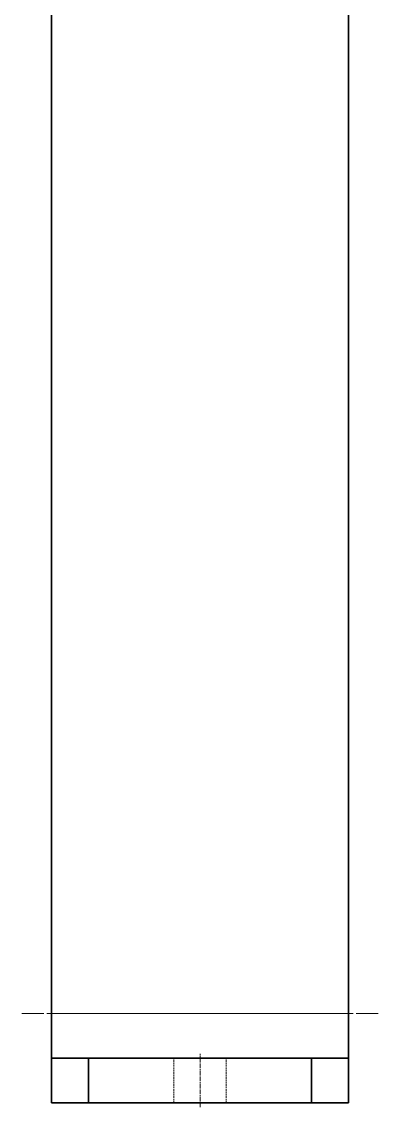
# Model space of a CAD drawing. Header units: millimetres. Extents: x 1333 to 190452, y -42879 to -5704.
# Drawn here: x 180283.8 to 180331.8, y -22628.7 to -22482.7 of the extents above; entities that cross this region are included whole.
import ezdxf

# ---------------------------------------------------------------- set-up
doc = ezdxf.new("R2010")
doc.units = ezdxf.units.MM
doc.header["$LTSCALE"] = 0.5
doc.linetypes.add('AM_ISO02W050x2', pattern=[3.75, 3, -0.75])
doc.linetypes.add('AM_ISO08W050x2', pattern=[9, 6, -0.75, 1.5, -0.75])
for name, color, linetype, lineweight in [('中心线', 2, 'AM_ISO08W050x2', 18), ('粗实线', 7, 'Continuous', 35), ('细实线', 3, 'Continuous', 18), ('虚线', 1, 'AM_ISO02W050x2', 18)]:
    doc.layers.add(name, color=color, linetype=linetype, lineweight=lineweight)

msp = doc.modelspace()

# ---------------------------------------------------------------- linework, layer by layer
at = {"layer": '中心线'}
msp.add_line((180283.801, -22616.093), (180331.801, -22616.093), dxfattribs=at)
at = {"layer": '中心线', "ltscale": 0.18}
msp.add_line((180307.801, -22628.693), (180307.801, -22621.493), dxfattribs=at)
at = {"layer": '粗实线'}
for p, q in [((180287.801, -22352.093), (180287.801, -22616.093)), ((180327.801, -22352.093), (180327.801, -22616.093)), ((180292.801, -22622.093), (180322.801, -22622.093)), ((180292.801, -22628.093), (180322.801, -22628.093))]:
    msp.add_line(p, q, dxfattribs=at)
at = {"layer": '粗实线', "ltscale": 0.106066}
for p, q in [((180287.801, -22620.336), (180287.801, -22616.093)), ((180327.801, -22620.336), (180327.801, -22616.093))]:
    msp.add_line(p, q, dxfattribs=at)
at = {"layer": '粗实线', "ltscale": 0.043934}
for p, q in [((180287.801, -22622.093), (180287.801, -22620.336)), ((180327.801, -22622.093), (180327.801, -22620.336))]:
    msp.add_line(p, q, dxfattribs=at)
at = {"layer": '粗实线', "ltscale": 0.125}
for p, q in [((180287.801, -22622.093), (180292.801, -22622.093)), ((180322.801, -22622.093), (180327.801, -22622.093)), ((180287.801, -22628.093), (180292.801, -22628.093)), ((180322.801, -22628.093), (180327.801, -22628.093))]:
    msp.add_line(p, q, dxfattribs=at)
at = {"layer": '粗实线', "ltscale": 0.15}
for p, q in [((180287.801, -22628.093), (180287.801, -22622.093)), ((180292.801, -22628.093), (180292.801, -22622.093)), ((180322.801, -22628.093), (180322.801, -22622.093)), ((180327.801, -22628.093), (180327.801, -22622.093))]:
    msp.add_line(p, q, dxfattribs=at)
at = {"layer": '细实线'}
msp.add_line((180287.801, -22616.093), (180327.801, -22616.093), dxfattribs=at)
at = {"layer": '虚线'}
msp.add_line((180287.801, -22616.093), (180327.801, -22616.093), dxfattribs=at)
at = {"layer": '虚线', "ltscale": 0.15}
for p, q in [((180304.301, -22628.093), (180304.301, -22622.093)), ((180304.301, -22628.093), (180304.301, -22622.093)), ((180304.301, -22628.093), (180304.301, -22622.093)), ((180311.301, -22628.093), (180311.301, -22622.093)), ((180311.301, -22628.093), (180311.301, -22622.093)), ((180311.301, -22628.093), (180311.301, -22622.093))]:
    msp.add_line(p, q, dxfattribs=at)

doc.saveas('drawing.dxf')
